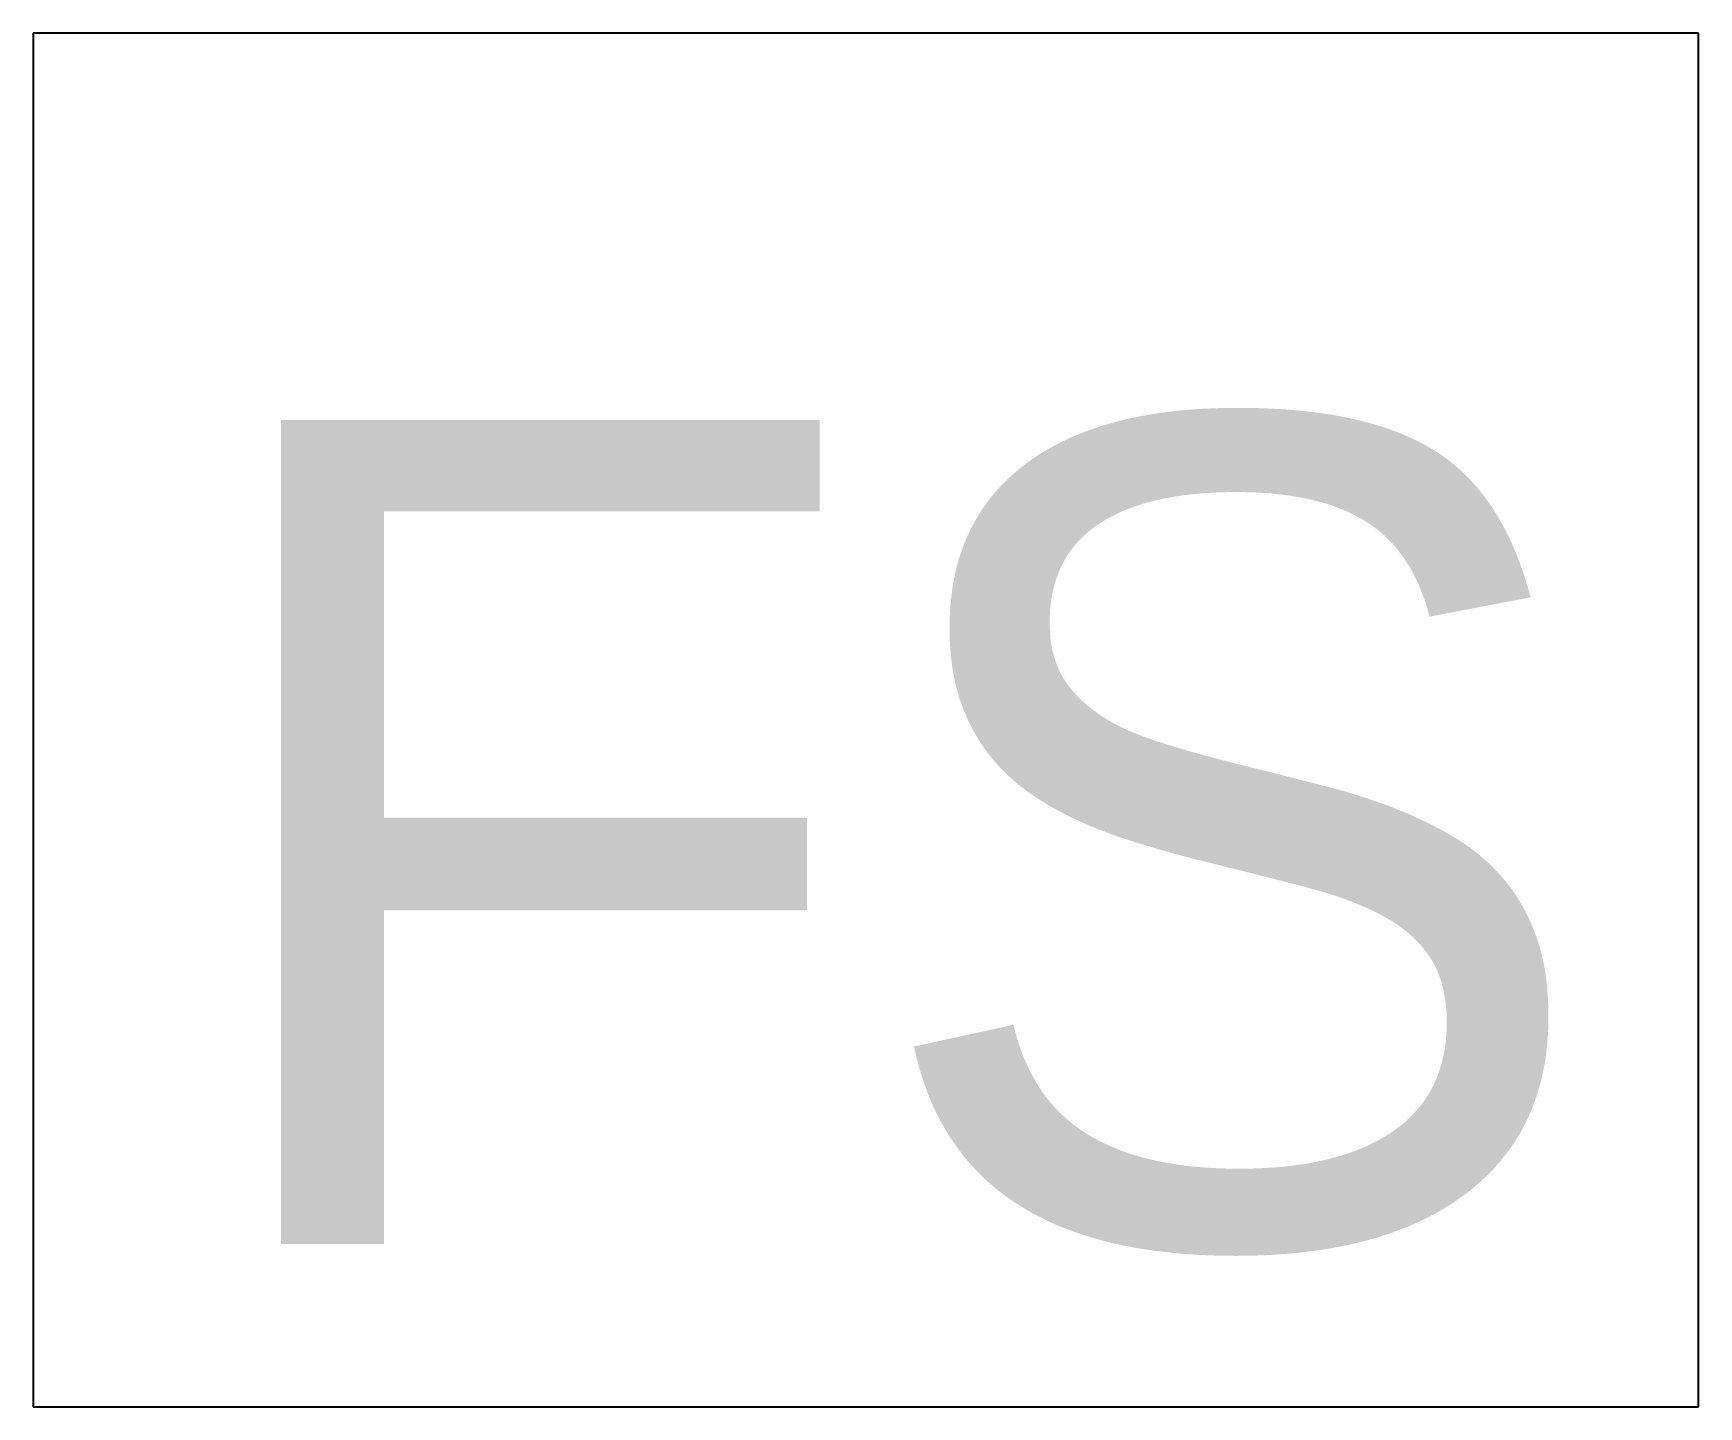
# Model space of a CAD drawing. Extents: x 44.2 to 54.5, y 1378.1 to 1386.6.
import ezdxf

# ---------------------------------------------------------------- set-up
doc = ezdxf.new("R2010")
doc.units = 0
doc.layers.add('EQ', color=7, linetype='CONTINUOUS')

msp = doc.modelspace()

# ---------------------------------------------------------------- linework, layer by layer
at = {"layer": 'EQ', "color": 0, "linetype": 'CONTINUOUS'}
for p, q in [((44.197, 1386.578), (44.197, 1378.113)), ((54.459, 1386.578), (44.197, 1386.578)), ((54.459, 1378.113), (54.459, 1386.578)), ((44.197, 1378.113), (54.459, 1378.113))]:
    msp.add_line(p, q, dxfattribs=at)

# ---------------------------------------------------------------- texts
msp.add_text('FS', height=5.0787, dxfattribs=at).set_placement((45.167, 1379.115))

doc.saveas('drawing.dxf')
